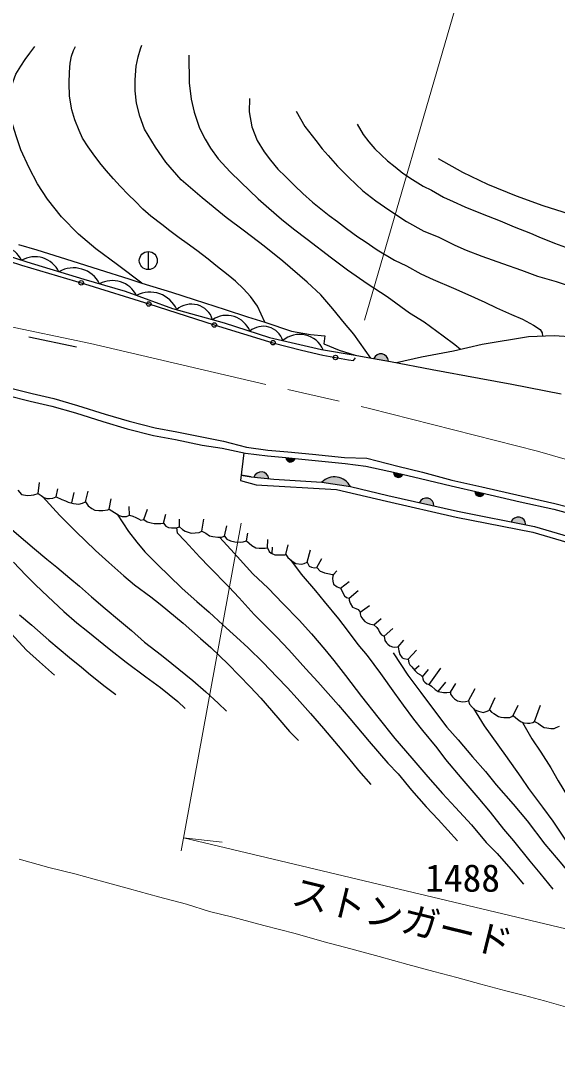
# Model space of a CAD drawing. Units: millimetres at full size, sheet at 1:1000; details may follow other scales. Extents: x 40000 to 680000, y 20000 to 380000.
# Drawn here: x 375772 to 411508, y 246600 to 316076 of the extents above; entities that cross this region are included whole.
import ezdxf
from ezdxf.enums import TextEntityAlignment as Align

# ---------------------------------------------------------------- set-up
doc = ezdxf.new("R2010")
doc.units = ezdxf.units.MM
doc.header["$LTSCALE"] = 1000
doc.linetypes.add('CHAIN', pattern=[18.5, 12, -1.5, 3.5, -1.5])
for name, color, linetype, lineweight in [('M-BGD', 7, 'Continuous', 25), ('M-BMK', 2, 'CHAIN', 13), ('M-STR-HTXT', 7, 'Continuous', 13), ('M-STR-STRC', 7, 'Continuous', 25)]:
    doc.layers.add(name, color=color, linetype=linetype, lineweight=lineweight)
doc.layers.add('M-BMK-HTXT', color=7, linetype='Continuous')
doc.styles.add('ＭＳ ゴシック', font='')
doc.styles.get('ＭＳ ゴシック').set_extended_font_data('MS Gothic')

msp = doc.modelspace()

# ---------------------------------------------------------------- hatches: boundary and pattern name
at = {"layer": 'M-BGD'}
for points in [[(400265, 293413, 0.82183), (399288, 293581)], [(393421, 286995, 0.84072), (394043, 286924)], [(392290, 285586, 0.82183), (391305, 285693)], [(397731, 285066, 0.51219), (395833, 285348)], [(400608, 286009, 0.84072), (401218, 285869)], [(403299, 283776, 0.82183), (402333, 283996)], [(406033, 284740, 0.84072), (406643, 284598)], [(409416, 282520, 0.82183), (408444, 282712)]]:
    msp.add_hatch(color=256, dxfattribs=at).paths.add_polyline_path(points)

# ---------------------------------------------------------------- linework, layer by layer
for p, q in [((384266, 300712), (384266, 299512)), ((374923, 291670), (376530, 291256)), ((376530, 291256), (377967, 290919)), ((377967, 290919), (379556, 290470)), ((379556, 290470), (381380, 289891)), ((381380, 289891), (382993, 289410)), ((382993, 289410), (384728, 288984)), ((384728, 288984), (386173, 288712)), ((386173, 288712), (387950, 288342)), ((387950, 288342), (389266, 288077)), ((389266, 288077), (390807, 287692)), ((390807, 287692), (392224, 287482)), ((392224, 287482), (393556, 287378)), ((393556, 287378), (395201, 287218)), ((395201, 287218), (397347, 287001)), ((397347, 287001), (398832, 286945)), ((398832, 286945), (400888, 286422)), ((400888, 286422), (402525, 286021)), ((402525, 286021), (404487, 285490)), ((376928, 284596), (377009, 285332)), ((378130, 284380), (378244, 284915)), ((404487, 285490), (406485, 285041)), ((406485, 285041), (409118, 284440)), ((379164, 283969), (379332, 284659)), ((380071, 284046), (380262, 284746)), ((381648, 283568), (381794, 284241)), ((409118, 284440), (411353, 283933)), ((383004, 283147), (382998, 283743)), ((383971, 282865), (384218, 283555)), ((411353, 283933), (413151, 283476)), ((385283, 282629), (385443, 283217)), ((386346, 282378), (386349, 282883)), ((387825, 282085), (387969, 282885)), ((389350, 281761), (389495, 282458)), ((390813, 281443), (390903, 281961)), ((392211, 280975), (392239, 281527)), ((392524, 280603), (392549, 281024)), ((393427, 280544), (393577, 281182)), ((394840, 280020), (395065, 280854)), ((395497, 279681), (395819, 280275)), ((396611, 279215), (396823, 279448)), ((397061, 278300), (397656, 278739)), ((397650, 277626), (398248, 278141)), ((398379, 276703), (399011, 277133)), ((399289, 275851), (399777, 276276)), ((399989, 275091), (400554, 275604)), ((400908, 274383), (401289, 274836)), ((401583, 273560), (402143, 274167)), ((401988, 272868), (402311, 273150)), ((402540, 272394), (402925, 272883)), ((402980, 271886), (403747, 272977)), ((403571, 271417), (404087, 272027)), ((404396, 271372), (404767, 271953)), ((405594, 270801), (406036, 271615)), ((406991, 270189), (407383, 271018)), ((408570, 269807), (408907, 270499)), ((410001, 269416), (410403, 270513))]:
    msp.add_line(p, q, dxfattribs=at)
for points in [[(383837, 298614), (382206, 299820), (380760, 300904), (379605, 301874), (378490, 303020), (377546, 304204), (376891, 305232), (376333, 306281), (375776, 307480), (375475, 308352), (375126, 309485), (375016, 310344), (375028, 310913), (375163, 311801), (375445, 312537), (375770, 313051), (376057, 313510), (376363, 313926), (376700, 314367)], [(392036, 296020), (391538, 297076), (391068, 297709), (390604, 298228), (390065, 298734), (389582, 299148), (388757, 299788), (388263, 300209), (387500, 300773), (386864, 301256), (386319, 301626), (385709, 302092), (385157, 302509), (384436, 303077), (383906, 303538), (383386, 304058), (382950, 304498), (382379, 305062), (381940, 305566), (381457, 306103), (381038, 306631), (380581, 307223), (380261, 307692), (379890, 308263), (379657, 308768), (379366, 309477), (379174, 310142), (379014, 311061), (378985, 311933), (379007, 312653), (379058, 313253), (379156, 313732), (379272, 314106), (379410, 314367)], [(399084, 293616), (397959, 295222), (397348, 295939), (396565, 296890), (395753, 297823), (394854, 298684), (393239, 300063), (391988, 301067), (390672, 302068), (389452, 302988), (387852, 304282), (386449, 305496), (385427, 306666), (384743, 307654), (384016, 308872), (383690, 309718), (383485, 310603), (383380, 311422), (383396, 312139), (383449, 313059), (383585, 313685), (383738, 314215), (383838, 314462)], [(386962, 313791), (386979, 311955), (387130, 310867), (387329, 310000), (387685, 308922), (388062, 308201), (388412, 307592), (388918, 306892), (389726, 306023), (390421, 305324), (391596, 304224), (392290, 303594), (393131, 302877), (393939, 302220), (394844, 301536), (396461, 300301), (397532, 299494), (398917, 298540), (400189, 297710), (401666, 296638), (402651, 296024), (403912, 295102), (404682, 294521), (405062, 294217)], [(391004, 310904), (390984, 310025), (391174, 309019), (391525, 308116), (391991, 307358), (392404, 306801), (392891, 306207), (393408, 305718), (394022, 305095), (394571, 304586), (395213, 304012), (396320, 303124), (396877, 302714), (397462, 302252), (398227, 301690), (398713, 301392), (399506, 300826), (400677, 300149), (401461, 299755), (402417, 299240), (403257, 298851), (404596, 298265), (405567, 297847), (406683, 297333), (407467, 296971), (408476, 296528), (409208, 296214), (409930, 295807), (410383, 295516), (410515, 295302), (410523, 295089)], [(394113, 310055), (394696, 309040), (395419, 308111), (395841, 307543), (396260, 307117), (396873, 306394), (397632, 305634), (398567, 304747), (399426, 304101), (400009, 303687), (400817, 303132), (401466, 302721), (402630, 302079), (403569, 301700), (404681, 301146), (405455, 300809), (406483, 300401), (407875, 299913), (409126, 299480), (410204, 299080), (411452, 298709), (412766, 298265)], [(398179, 309187), (398591, 308518), (398955, 308029), (399360, 307549), (400193, 306748), (400704, 306354), (401235, 305942), (401859, 305509), (402581, 305078), (403133, 304796), (403927, 304325), (404586, 304041), (405351, 303694), (406280, 303307), (406913, 303070), (407706, 302757), (408653, 302362), (409732, 301945), (410298, 301700), (411330, 301279), (412310, 300911)], [(356569, 306968), (356476, 306514), (356631, 306153), (358076, 304471), (359614, 302769), (361248, 302604), (365041, 302347), (369018, 302126), (371674, 301129), (375820, 299803), (380003, 298569), (384297, 297223), (388661, 295825), (392570, 294645), (394467, 294148), (395885, 293816), (397604, 293504), (397935, 293463), (398065, 293646)], [(403586, 306900), (405192, 305999), (406868, 305206), (408780, 304428), (410564, 303782), (412732, 303097)], [(359520, 303975), (359882, 302987), (363241, 302733), (364842, 302651), (367242, 302496), (369367, 302390), (371245, 301639), (373060, 301026), (376174, 300020), (379973, 298868), (382720, 298065), (385872, 296923), (389330, 295958), (392337, 294986), (395803, 294189), (398049, 293822)], [(375609, 301185), (376844, 300829), (379165, 300101), (380984, 299510), (382966, 298895), (383837, 298614), (385817, 298007), (387310, 297522), (389383, 296846), (390876, 296361), (392036, 296020), (393797, 295412), (395063, 295185), (396018, 295102), (395972, 294564), (396980, 294147), (398049, 293822), (398888, 293650), (400406, 293389), (403179, 292863), (406321, 292286), (408478, 291888), (411766, 291247)], [(400800, 293314), (402462, 293709), (404604, 294111), (406504, 294552), (409596, 295052), (411320, 295121), (412654, 295028)], [(374808, 291153), (376403, 290742), (377834, 290406), (379403, 289963), (381224, 289385), (382854, 288898), (384616, 288466), (386069, 288192), (387843, 287822), (389178, 287628), (390740, 287276), (392201, 287111), (393421, 286995), (394042, 286923), (397377, 286591), (398756, 286417), (400797, 285968), (402410, 285591), (404444, 285116), (406370, 284661), (409047, 284042), (411286, 283550), (413076, 283079)], [(390628, 287301), (390411, 285462), (391452, 285167), (396799, 284876), (400133, 284086), (404775, 283030), (409895, 282017), (414424, 280695), (419502, 279359), (423411, 278150), (426503, 277054), (431822, 275265), (435027, 274296), (437691, 273338), (440895, 271132), (443736, 269361), (446422, 267617), (448967, 266014), (452344, 265858), (455216, 265802), (460214, 266033), (462375, 267695)], [(352902, 286899), (354173, 286281), (355883, 285784), (357993, 285271), (359702, 284817), (361494, 284274), (362872, 283777), (364830, 282974), (366467, 282210), (368027, 281351), (369304, 280572), (370634, 279646), (371369, 279048), (372534, 278058), (373241, 277315), (374280, 276173), (375132, 275286), (376149, 274175), (377022, 273381), (378004, 272502)], [(371521, 285633), (372225, 284876), (372951, 284175), (373987, 283233), (374684, 282627), (375320, 282062), (376076, 281422), (376674, 280907), (377504, 280229), (378164, 279684), (379040, 278966), (379683, 278434), (380480, 277715), (381400, 276944), (382354, 276142), (383138, 275483), (384022, 274710), (385145, 273835), (385833, 273270), (387221, 272151), (388108, 271392), (388925, 270636), (389466, 270104)], [(391109, 285714), (390453, 285821), (391109, 285714), (392637, 285548), (395833, 285348), (397731, 285066), (400223, 284476), (404858, 283421), (409990, 282406), (414531, 281081)], [(375564, 284816), (375814, 284534), (376209, 284478), (376461, 284493), (376646, 284514), (376928, 284596), (377129, 284467), (377294, 284333), (377494, 284262), (377678, 284262), (377909, 284282), (378130, 284380), (378495, 284195), (378752, 284103), (378931, 284026), (379291, 283938), (379639, 283892), (379886, 283949), (380071, 284046), (380257, 283774), (380493, 283609), (380693, 283502), (380970, 283466), (381242, 283466), (381571, 283507), (381648, 283568), (382198, 283214), (382332, 283142), (382522, 283060), (382819, 283075), (383004, 283147), (383243, 283098), (383442, 283012), (383606, 282918), (383778, 282822), (383971, 282865), (384190, 282721), (384462, 282639), (384657, 282598), (384893, 282593), (385104, 282593), (385283, 282629), (385422, 282424), (385612, 282337), (385817, 282321), (386151, 282316), (386346, 282378), (386547, 282193), (386727, 282085), (387127, 281957), (387383, 281988), (387661, 281998), (387825, 282085), (388109, 281951), (388334, 281792), (388570, 281731), (388899, 281690), (389135, 281700), (389350, 281761), (389500, 281566), (389741, 281448), (390033, 281392), (390393, 281366), (390593, 281392), (390813, 281443), (391159, 281139), (391431, 280975), (391641, 280954), (391888, 280954), (392052, 280964), (392211, 280975), (392314, 280739), (392452, 280636), (392693, 280523), (393083, 280513), (393360, 280508), (393427, 280544), (393567, 280333), (393844, 280092), (394101, 279943), (394476, 279902), (394660, 279949), (394840, 280020), (394994, 279758), (395133, 279697), (395343, 279656), (395497, 279681), (395713, 279435), (395846, 279389), (396005, 279327), (396236, 279276), (396529, 279209), (396611, 279215), (396559, 279093), (396543, 278934), (396563, 278756), (396605, 278555), (396850, 278376), (397061, 278300), (397207, 278059), (397240, 277943), (397336, 277775), (397461, 277669), (397650, 277626), (397653, 277506), (397716, 277308), (397871, 277041), (398096, 276938), (398241, 276876), (398379, 276703), (398380, 276597), (398433, 276415), (398559, 276227), (398694, 276082), (398859, 275996), (399011, 275913), (399289, 275851), (399497, 275672), (399610, 275520), (399651, 275421), (399713, 275292), (399802, 275178), (399989, 275091), (400020, 274803), (400129, 274667), (400225, 274575), (400357, 274463), (400538, 274380), (400657, 274377), (400908, 274383), (400949, 274122), (401021, 273890), (401186, 273663), (401299, 273607), (401527, 273564), (401583, 273560), (401616, 273325), (401702, 273187), (401818, 273055), (401923, 272946), (402052, 272790), (402194, 272639), (402399, 272516), (402540, 272394), (402551, 272264), (402592, 272126), (402681, 272032), (402833, 271925), (402980, 271886), (403139, 271760), (403369, 271556), (403571, 271417), (403946, 271342), (404156, 271342), (404396, 271372), (404405, 271236), (404525, 271056), (404675, 270929), (404859, 270790), (405193, 270730), (405395, 270742), (405594, 270801), (405671, 270575), (405836, 270380), (406027, 270193), (406263, 270095), (406586, 270017), (406784, 270088), (406946, 270155), (406991, 270189), (407141, 270047), (407280, 269942), (407595, 269754), (407764, 269702), (407966, 269687), (408210, 269679), (408360, 269690), (408488, 269747), (408570, 269807), (408748, 269656), (408951, 269498), (409119, 269390), (409288, 269330), (409532, 269311), (409697, 269300), (409892, 269341), (410001, 269416), (410271, 269281), (410388, 269176), (410639, 269015), (410811, 268989), (411093, 268947), (411314, 268955), (411434, 269007), (411663, 269105)], [(377212, 284400), (378361, 283142), (379443, 282078), (380738, 280815), (381633, 280008), (382625, 279125), (383354, 278514), (384429, 277718), (385062, 277234), (386595, 275959), (387739, 274954), (388425, 274348), (389579, 273225), (391046, 271718), (391766, 270963), (392894, 269656), (393670, 268762), (394283, 268144)], [(382198, 283214), (382938, 282071), (383490, 281357), (384040, 280707), (384912, 279839), (385630, 279130), (386525, 278269), (387502, 277419), (388328, 276707), (389236, 275849), (390151, 275041), (390908, 274325), (391911, 273339), (392839, 272402), (393549, 271652), (394183, 270942), (395062, 269953), (395931, 268959), (396920, 267801), (397615, 266975), (398270, 266155), (399104, 265216)], [(386151, 282316), (386183, 281988), (386718, 281436), (387695, 280368), (388310, 279713), (389626, 278396), (390321, 277653), (391309, 276545), (392825, 275042), (393635, 274179), (394757, 272929), (395572, 272062), (396932, 270514), (397685, 269625), (398979, 268091), (400233, 266642), (400911, 265934), (401806, 264839), (402781, 263726), (403578, 262885), (404859, 261476)], [(389017, 281695), (389766, 280866), (391240, 279248), (392249, 278302), (393238, 277268), (394321, 276171), (395150, 275246), (396034, 274222), (396627, 273475), (397398, 272481), (398468, 271077), (399551, 269713), (400702, 268289), (401817, 266984), (402895, 265734), (403861, 264618), (404744, 263690), (405792, 262543), (406784, 261356), (407518, 260618), (408587, 259403), (409262, 258588)], [(375289, 280032), (376096, 279153), (376753, 278525), (377564, 277747), (378635, 276747), (379507, 275992), (380237, 275400), (380937, 274832), (381656, 274262), (382787, 273363), (384090, 272385), (385078, 271690), (386227, 270740), (386723, 270277)], [(393741, 280182), (394447, 279226), (395414, 278122), (395973, 277416), (396934, 276253), (397527, 275504), (398229, 274551), (398847, 273811), (399739, 272604), (400676, 271294), (401250, 270511), (401932, 269562), (402540, 268818), (403496, 267655), (404060, 266895), (405159, 265596), (406219, 264363), (407047, 263379), (407940, 262255), (408607, 261466), (409686, 260116), (410344, 259307), (411212, 258259)], [(375685, 276530), (376514, 275833), (377626, 274833), (379020, 273676), (379809, 273026), (380414, 272525), (381394, 271757), (382110, 271205)], [(400577, 273990), (401568, 272497), (402419, 271357), (403209, 270307), (404151, 269036), (404909, 268186), (405870, 267070), (406725, 266083), (407455, 265206), (408571, 263906), (409507, 262811), (410687, 261251), (411830, 259917), (412867, 258623), (413607, 257760), (413895, 257409)], [(405931, 270287), (406638, 269131), (408061, 267154), (409091, 265704), (409601, 264957), (410541, 263703), (411215, 262770), (412203, 261325), (412924, 260370), (413732, 259254), (414464, 258310), (415329, 257234)], [(409204, 269360), (409826, 268262), (410432, 267383), (411093, 266327), (411581, 265474), (412190, 264437), (412757, 263509), (413381, 262466), (413861, 261712), (414834, 260252), (415333, 259561), (416161, 258387), (416697, 257721), (417196, 257073)]]:
    msp.add_lwpolyline(points, dxfattribs=at)
for centre, radius in [((384266, 300112), 600), ((379796, 298630), 150), ((384297, 297223), 150), ((388661, 295825), 150), ((392570, 294645), 150), ((396744, 293660), 150)]:
    msp.add_circle(centre, radius, dxfattribs=at)
for centre, radius, start, end in [((374178, 299289), 1850, 27.1585, 117.0482), ((376705, 298569), 1796, 26.54925, 119.42144), ((379279, 297680), 1949, 26.94435, 119.76523), ((381873, 296982), 1799, 26.70159, 118.44786), ((384377, 296067), 1942, 23.55468, 117.49909), ((387137, 295728), 1485, 17.53946, 131.2932), ((389489, 294812), 1653, 21.13543, 124.48301), ((391922, 294362), 1375, 17.7211, 130.42058), ((394351, 293489), 1708, 23.47764, 130.91531), ((399760, 293401), 505, 1.40928, 159.06747), ((393738, 287014), 318, 183.36882, 343.58656), ((391787, 285542), 505, 4.97318, 162.63137), ((396681, 284524), 1182, 27.30501, 135.79017), ((400926, 285992), 318, 176.93591, 337.15364), ((402795, 283791), 505, 358.3514, 156.0096), ((406350, 284722), 318, 176.76545, 336.98318), ((408911, 282520), 505, 359.97947, 157.63766)]:
    msp.add_arc(centre, radius, start, end, dxfattribs=at)
at = {"layer": 'M-BMK'}
msp.add_lwpolyline([(323565, 290329), (327716, 291812), (334208, 293925), (339543, 295223), (346150, 296487), (350964, 297057), (356880, 297349), (365463, 297092), (370146, 296557), (374475, 295840), (380417, 294580), (399005, 290269), (410201, 287424), (421843, 284070)], dxfattribs=at)
at = {"layer": 'M-STR-HTXT'}
for p, q in [((406025, 321402), (398676, 296133)), ((390463, 282632), (386454, 260805)), ((386614, 261676), (389185, 261390))]:
    msp.add_line(p, q, dxfattribs=at)
for points in [[(386614, 261676), (449970, 246600), (447994, 247430)], [(412074, 250419), (410659, 250811), (409331, 251180), (408095, 251482), (406424, 251925), (404820, 252359), (403296, 252778), (401559, 253228), (399652, 253768), (397751, 254276), (395976, 254742), (394050, 255291), (391972, 255831), (389899, 256380), (388352, 256772), (386811, 257248), (384946, 257739), (383011, 258280), (381301, 258746), (379368, 259263), (377633, 259704), (375650, 260253)]]:
    msp.add_lwpolyline(points, dxfattribs=at)
at = {"layer": 'M-STR-STRC'}
msp.add_line((376296, 295045), (379469, 294372), dxfattribs=at)

# ---------------------------------------------------------------- texts
at = {"layer": 'M-BMK-HTXT', "style": 'ＭＳ ゴシック'}
msp.add_text('1488', height=1833, dxfattribs=at).set_placement((405209, 258998), align=Align.MIDDLE_CENTER)
at = {"layer": 'M-STR-HTXT', "style": 'ＭＳ ゴシック'}
msp.add_text('ストンガード', height=1833, rotation=346.159, dxfattribs=at).set_placement((401202, 256366), align=Align.MIDDLE_CENTER)

doc.saveas('drawing.dxf')
